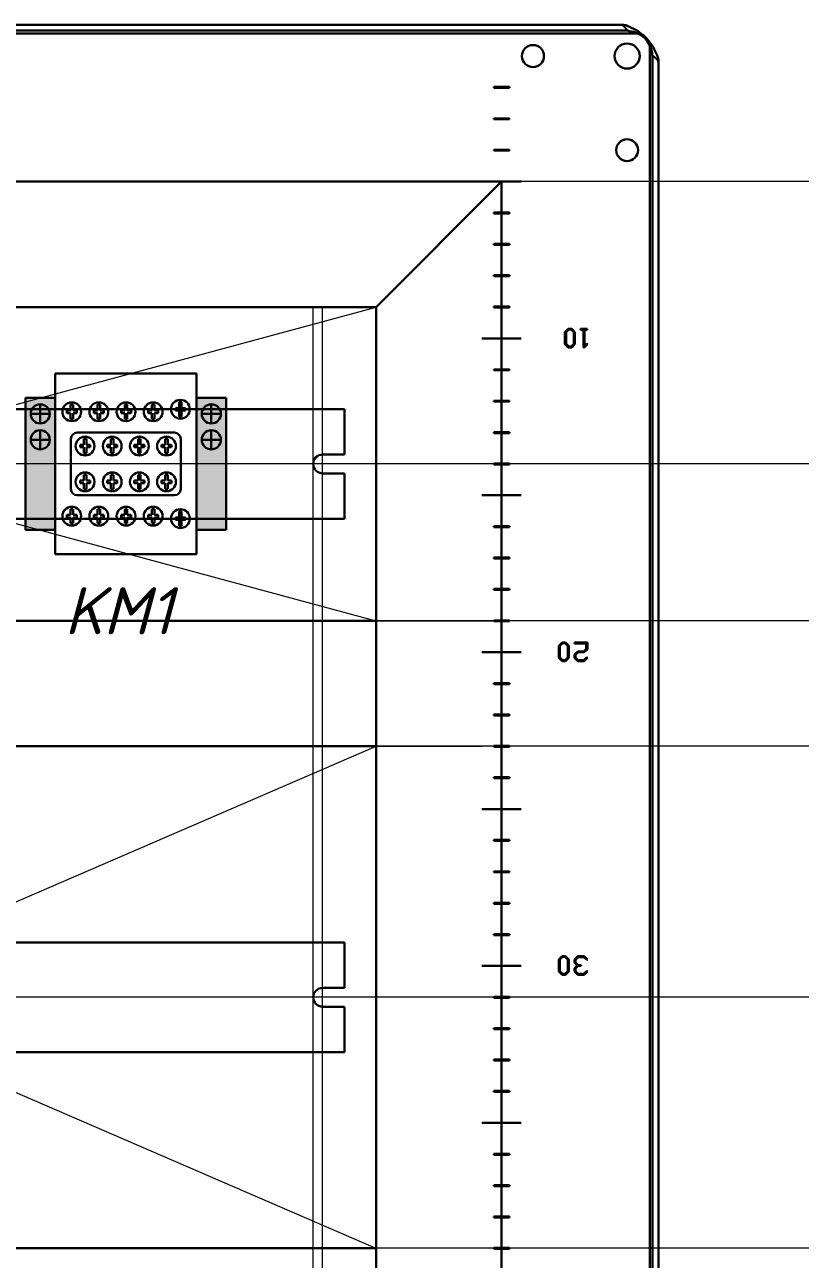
# Model space of a CAD drawing. Header units: millimetres. Extents: x 0 to 53000, y -591 to 24400.
# Drawn here: x 7139.1 to 7386.2, y 2831.5 to 3225 of the extents above; entities that cross this region are included whole.
import ezdxf
from ezdxf.enums import TextEntityAlignment as Align

# ---------------------------------------------------------------- set-up
doc = ezdxf.new("R2010")
doc.units = ezdxf.units.MM
for name, color, linetype, lineweight in [('КК перф 40х60', 6, 'Continuous', 30), ('Основная', 7, 'Continuous', 30), ('Трубка ПВХ', 8, 'Continuous', 40)]:
    doc.layers.add(name, color=color, linetype=linetype, lineweight=lineweight)
doc.layers.add('Привязки', color=2, linetype='Continuous', lineweight=0, plot=False, transparency=0.8)
doc.styles.add('текст', font='isocpeui.ttf')

# ---------------------------------------------------------------- blocks, each defined once
blk = doc.blocks.new('Стопор на DIN')
at = {"layer": 'Основная', "true_color": 0x939598}
h = blk.add_hatch(color=252, dxfattribs=at)
h.dxf.hatch_style = 1
h.paths.add_polyline_path([(0, 21), (-9.5, 21), (-9.5, -21), (0, -21)])
at = {"layer": 'Основная'}
for p, q in [((-9.5, -21), (-9.5, 21)), ((-9.5, 21), (0, 21)), ((0, 21), (0, -21)), ((-4.75, 15.92), (-7.8, 15.92)), ((-7.8, 15.92), (-1.7, 15.92)), ((-4.75, 18.97), (-4.75, 12.87)), ((-4.75, 10.71), (-4.75, 4.6)), ((-7.8, 7.66), (-1.7, 7.66)), ((-9.5, -21), (0, -21))]:
    blk.add_line(p, q, dxfattribs=at)
for centre in [(-4.75, 15.92), (-4.75, 7.66)]:
    blk.add_circle(centre, 3.05, dxfattribs=at)
blk = doc.blocks.new('KM с допами')
at = {"layer": 'Основная'}
for p, q in [((0, 28.8), (0, 28.8)), ((0, 28.8), (0, 25.8)), ((0, 28.8), (1.4, 28.8)), ((0, 28.8), (0, -28.8)), ((1.4, 28.8), (1.4, 28.8)), ((43.6, 28.8), (1.4, 28.8)), ((43.6, 28.8), (43.6, 28.8)), ((45, 28.8), (43.6, 28.8)), ((45, 28.8), (45, 28.8)), ((45, 28.8), (45, 25.8)), ((0, 23.41), (0, 25.8)), ((0, 25.8), (0, 25.8)), ((45, 25.8), (45, 25.8)), ((45, 23.41), (45, 25.8)), ((0, -23.41), (0, 23.41)), ((0, 23.41), (0, 23.41)), ((0, 22.01), (0, 22.01)), ((39.5, 19.71), (40.3, 19.71)), ((39.5, 17.83), (39.5, 19.71)), ((39.5, 19.71), (39.5, 19.71)), ((40.3, 19.71), (40.3, 17.83)), ((40.3, 19.71), (40.3, 19.71)), ((45, 23.41), (45, 23.41)), ((45, -23.41), (45, 23.41)), ((45, 22.01), (45, 22.01)), ((0, 16.49), (0, 16.49)), ((3.68, 16.23), (3.68, 17.03)), ((3.68, 17.03), (4.89, 17.03)), ((3.68, 17.03), (3.68, 17.03)), ((4.89, 16.23), (3.68, 16.23)), ((3.68, 16.23), (3.68, 16.23)), ((4.89, 18.91), (5.69, 18.91)), ((4.89, 17.03), (4.89, 18.91)), ((4.89, 18.91), (4.89, 18.91)), ((4.89, 17.03), (4.89, 17.03)), ((4.89, 14.35), (4.89, 16.23)), ((4.89, 16.23), (4.89, 16.23)), ((5.69, 18.91), (5.69, 17.03)), ((5.69, 18.91), (5.69, 18.91)), ((5.69, 17.03), (6.89, 17.03)), ((5.69, 17.03), (5.69, 17.03)), ((6.89, 16.23), (5.69, 16.23)), ((5.69, 16.23), (5.69, 14.35)), ((5.69, 16.23), (5.69, 16.23)), ((6.89, 17.03), (6.89, 16.23)), ((6.89, 17.03), (6.89, 17.03)), ((6.89, 16.23), (6.89, 16.23)), ((12.33, 16.23), (12.33, 17.03)), ((12.33, 17.03), (13.53, 17.03)), ((12.33, 17.03), (12.33, 17.03)), ((13.53, 16.23), (12.33, 16.23)), ((12.33, 16.23), (12.33, 16.23)), ((13.53, 18.91), (14.33, 18.91)), ((13.53, 17.03), (13.53, 18.91)), ((13.53, 18.91), (13.53, 18.91)), ((13.53, 17.03), (13.53, 17.03)), ((13.53, 14.35), (13.53, 16.23)), ((13.53, 16.23), (13.53, 16.23)), ((14.33, 18.91), (14.33, 17.03)), ((14.33, 18.91), (14.33, 18.91)), ((14.33, 17.03), (15.54, 17.03)), ((14.33, 17.03), (14.33, 17.03)), ((15.54, 16.23), (14.33, 16.23)), ((14.33, 16.23), (14.33, 14.35)), ((14.33, 16.23), (14.33, 16.23)), ((15.54, 17.03), (15.54, 16.23)), ((15.54, 17.03), (15.54, 17.03)), ((15.54, 16.23), (15.54, 16.23)), ((20.98, 16.23), (20.98, 17.03)), ((20.98, 17.03), (22.18, 17.03)), ((20.98, 17.03), (20.98, 17.03)), ((22.18, 16.23), (20.98, 16.23)), ((20.98, 16.23), (20.98, 16.23)), ((22.18, 18.91), (22.98, 18.91)), ((22.18, 17.03), (22.18, 18.91)), ((22.18, 18.91), (22.18, 18.91)), ((22.18, 17.03), (22.18, 17.03)), ((22.18, 14.35), (22.18, 16.23)), ((22.18, 16.23), (22.18, 16.23)), ((22.98, 18.91), (22.98, 17.03)), ((22.98, 18.91), (22.98, 18.91)), ((22.98, 17.03), (24.18, 17.03)), ((22.98, 17.03), (22.98, 17.03)), ((24.18, 16.23), (22.98, 16.23)), ((22.98, 16.23), (22.98, 14.35)), ((22.98, 16.23), (22.98, 16.23)), ((24.18, 17.03), (24.18, 16.23)), ((24.18, 17.03), (24.18, 17.03)), ((24.18, 16.23), (24.18, 16.23)), ((29.62, 16.23), (29.62, 17.03)), ((29.62, 17.03), (30.82, 17.03)), ((29.62, 17.03), (29.62, 17.03)), ((30.82, 16.23), (29.62, 16.23)), ((29.62, 16.23), (29.62, 16.23)), ((30.82, 18.91), (31.62, 18.91)), ((30.82, 17.03), (30.82, 18.91)), ((30.82, 18.91), (30.82, 18.91)), ((30.82, 17.03), (30.82, 17.03)), ((30.82, 14.35), (30.82, 16.23)), ((30.82, 16.23), (30.82, 16.23)), ((31.62, 18.91), (31.62, 17.03)), ((31.62, 18.91), (31.62, 18.91)), ((31.62, 17.03), (32.83, 17.03)), ((31.62, 17.03), (31.62, 17.03)), ((32.83, 16.23), (31.62, 16.23)), ((31.62, 16.23), (31.62, 14.35)), ((31.62, 16.23), (31.62, 16.23)), ((32.83, 17.03), (32.83, 16.23)), ((32.83, 17.03), (32.83, 17.03)), ((32.83, 16.23), (32.83, 16.23)), ((38.29, 17.03), (38.29, 17.83)), ((38.29, 17.83), (39.5, 17.83)), ((38.29, 17.83), (38.29, 17.83)), ((39.5, 17.03), (38.29, 17.03)), ((38.29, 17.03), (38.29, 17.03)), ((39.5, 17.83), (39.5, 17.83)), ((39.5, 15.15), (39.5, 17.03)), ((39.5, 17.03), (39.5, 17.03)), ((40.3, 17.83), (41.5, 17.83)), ((40.3, 17.83), (40.3, 17.83)), ((41.5, 17.03), (40.3, 17.03)), ((40.3, 17.03), (40.3, 15.15)), ((40.3, 17.03), (40.3, 17.03)), ((41.5, 17.83), (41.5, 17.03)), ((41.5, 17.83), (41.5, 17.83)), ((41.5, 17.03), (41.5, 17.03)), ((45, 16.49), (45, 16.49)), ((5.69, 14.35), (4.89, 14.35)), ((4.89, 14.35), (4.89, 14.35)), ((5.69, 14.35), (5.69, 14.35)), ((14.33, 14.35), (13.53, 14.35)), ((13.53, 14.35), (13.53, 14.35)), ((14.33, 14.35), (14.33, 14.35)), ((22.98, 14.35), (22.18, 14.35)), ((22.18, 14.35), (22.18, 14.35)), ((22.98, 14.35), (22.98, 14.35)), ((31.62, 14.35), (30.82, 14.35)), ((30.82, 14.35), (30.82, 14.35)), ((31.62, 14.35), (31.62, 14.35)), ((40.3, 15.15), (39.5, 15.15)), ((39.5, 15.15), (39.5, 15.15)), ((40.3, 15.15), (40.3, 15.15)), ((5, 10), (5, 10)), ((5, 8), (5, -8)), ((7, 10), (38, 10)), ((9.14, 7.99), (9.94, 7.99)), ((9.14, 6.11), (9.14, 7.99)), ((9.14, 7.99), (9.14, 7.99)), ((9.94, 7.99), (9.94, 6.11)), ((9.94, 7.99), (9.94, 7.99)), ((17.77, 7.99), (18.58, 7.99)), ((17.77, 6.11), (17.77, 7.99)), ((17.77, 7.99), (17.77, 7.99)), ((18.58, 7.99), (18.58, 6.11)), ((18.58, 7.99), (18.58, 7.99)), ((26.43, 7.99), (27.23, 7.99)), ((26.43, 6.11), (26.43, 7.99)), ((26.43, 7.99), (26.43, 7.99)), ((27.23, 7.99), (27.23, 6.11)), ((27.23, 7.99), (27.23, 7.99)), ((35.07, 7.99), (35.87, 7.99)), ((35.07, 6.11), (35.07, 7.99)), ((35.07, 7.99), (35.07, 7.99)), ((35.87, 7.99), (35.87, 6.11)), ((35.87, 7.99), (35.87, 7.99)), ((40, 8), (40, -8)), ((7.93, 5.31), (7.93, 6.11)), ((7.93, 6.11), (9.14, 6.11)), ((7.93, 6.11), (7.93, 6.11)), ((9.14, 5.31), (7.93, 5.31)), ((7.93, 5.31), (7.93, 5.31)), ((9.14, 6.11), (9.14, 6.11)), ((9.14, 3.44), (9.14, 5.31)), ((9.14, 5.31), (9.14, 5.31)), ((9.94, 6.11), (11.14, 6.11)), ((9.94, 6.11), (9.94, 6.11)), ((11.14, 5.31), (9.94, 5.31)), ((9.94, 5.31), (9.94, 3.44)), ((9.94, 5.31), (9.94, 5.31)), ((11.14, 6.11), (11.14, 5.31)), ((11.14, 6.11), (11.14, 6.11)), ((11.14, 5.31), (11.14, 5.31)), ((16.57, 5.31), (16.57, 6.11)), ((16.57, 6.11), (17.77, 6.11)), ((16.57, 6.11), (16.57, 6.11)), ((17.77, 5.31), (16.57, 5.31)), ((16.57, 5.31), (16.57, 5.31)), ((17.77, 6.11), (17.77, 6.11)), ((17.77, 3.44), (17.77, 5.31)), ((17.77, 5.31), (17.77, 5.31)), ((18.58, 6.11), (19.78, 6.11)), ((18.58, 6.11), (18.58, 6.11)), ((19.78, 5.31), (18.58, 5.31)), ((18.58, 5.31), (18.58, 3.44)), ((18.58, 5.31), (18.58, 5.31)), ((19.78, 6.11), (19.78, 5.31)), ((19.78, 6.11), (19.78, 6.11)), ((19.78, 5.31), (19.78, 5.31)), ((25.22, 5.31), (25.22, 6.11)), ((25.22, 6.11), (26.43, 6.11)), ((25.22, 6.11), (25.22, 6.11)), ((26.43, 5.31), (25.22, 5.31)), ((25.22, 5.31), (25.22, 5.31)), ((26.43, 6.11), (26.43, 6.11)), ((26.43, 3.44), (26.43, 5.31)), ((26.43, 5.31), (26.43, 5.31)), ((27.23, 6.11), (28.43, 6.11)), ((27.23, 6.11), (27.23, 6.11)), ((28.43, 5.31), (27.23, 5.31)), ((27.23, 5.31), (27.23, 3.44)), ((27.23, 5.31), (27.23, 5.31)), ((28.43, 6.11), (28.43, 5.31)), ((28.43, 6.11), (28.43, 6.11)), ((28.43, 5.31), (28.43, 5.31)), ((33.86, 5.31), (33.86, 6.11)), ((33.86, 6.11), (35.07, 6.11)), ((33.86, 6.11), (33.86, 6.11)), ((35.07, 5.31), (33.86, 5.31)), ((33.86, 5.31), (33.86, 5.31)), ((35.07, 6.11), (35.07, 6.11)), ((35.07, 3.44), (35.07, 5.31)), ((35.07, 5.31), (35.07, 5.31)), ((35.87, 6.11), (37.07, 6.11)), ((35.87, 6.11), (35.87, 6.11)), ((37.07, 5.31), (35.87, 5.31)), ((35.87, 5.31), (35.87, 3.44)), ((35.87, 5.31), (35.87, 5.31)), ((37.07, 6.11), (37.07, 5.31)), ((37.07, 6.11), (37.07, 6.11)), ((37.07, 5.31), (37.07, 5.31)), ((9.94, 3.44), (9.14, 3.44)), ((9.14, 3.44), (9.14, 3.44)), ((9.94, 3.44), (9.94, 3.44)), ((18.58, 3.44), (17.77, 3.44)), ((17.77, 3.44), (17.77, 3.44)), ((18.58, 3.44), (18.58, 3.44)), ((27.23, 3.44), (26.43, 3.44)), ((26.43, 3.44), (26.43, 3.44)), ((27.23, 3.44), (27.23, 3.44)), ((35.87, 3.44), (35.07, 3.44)), ((35.07, 3.44), (35.07, 3.44)), ((35.87, 3.44), (35.87, 3.44)), ((9.94, -3.44), (9.14, -3.44)), ((9.14, -3.44), (9.14, -5.31)), ((9.14, -3.44), (9.14, -3.44)), ((9.94, -5.31), (9.94, -3.44)), ((9.94, -3.44), (9.94, -3.44)), ((18.58, -3.44), (17.77, -3.44)), ((17.77, -3.44), (17.77, -5.31)), ((17.77, -3.44), (17.77, -3.44)), ((18.58, -5.31), (18.58, -3.44)), ((18.58, -3.44), (18.58, -3.44)), ((27.23, -3.44), (26.43, -3.44)), ((26.43, -3.44), (26.43, -5.31)), ((26.43, -3.44), (26.43, -3.44)), ((27.23, -5.31), (27.23, -3.44)), ((27.23, -3.44), (27.23, -3.44)), ((35.87, -3.44), (35.07, -3.44)), ((35.07, -3.44), (35.07, -5.31)), ((35.07, -3.44), (35.07, -3.44)), ((35.87, -5.31), (35.87, -3.44)), ((35.87, -3.44), (35.87, -3.44)), ((9.14, -5.31), (7.93, -5.31)), ((7.93, -5.31), (7.93, -6.11)), ((7.93, -5.31), (7.93, -5.31)), ((7.93, -6.11), (9.14, -6.11)), ((7.93, -6.11), (7.93, -6.11)), ((9.14, -5.31), (9.14, -5.31)), ((9.14, -6.11), (9.14, -7.99)), ((9.14, -6.11), (9.14, -6.11)), ((11.14, -5.31), (9.94, -5.31)), ((9.94, -5.31), (9.94, -5.31)), ((9.94, -7.99), (9.94, -6.11)), ((9.94, -6.11), (11.14, -6.11)), ((9.94, -6.11), (9.94, -6.11)), ((11.14, -6.11), (11.14, -5.31)), ((11.14, -5.31), (11.14, -5.31)), ((11.14, -6.11), (11.14, -6.11)), ((17.77, -5.31), (16.57, -5.31)), ((16.57, -5.31), (16.57, -6.11)), ((16.57, -5.31), (16.57, -5.31)), ((16.57, -6.11), (17.77, -6.11)), ((16.57, -6.11), (16.57, -6.11)), ((17.77, -5.31), (17.77, -5.31)), ((17.77, -6.11), (17.77, -7.99)), ((17.77, -6.11), (17.77, -6.11)), ((19.78, -5.31), (18.58, -5.31)), ((18.58, -5.31), (18.58, -5.31)), ((18.58, -7.99), (18.58, -6.11)), ((18.58, -6.11), (19.78, -6.11)), ((18.58, -6.11), (18.58, -6.11)), ((19.78, -6.11), (19.78, -5.31)), ((19.78, -5.31), (19.78, -5.31)), ((19.78, -6.11), (19.78, -6.11)), ((26.43, -5.31), (25.22, -5.31)), ((25.22, -5.31), (25.22, -6.11)), ((25.22, -5.31), (25.22, -5.31)), ((25.22, -6.11), (26.43, -6.11)), ((25.22, -6.11), (25.22, -6.11)), ((26.43, -5.31), (26.43, -5.31)), ((26.43, -6.11), (26.43, -7.99)), ((26.43, -6.11), (26.43, -6.11)), ((28.43, -5.31), (27.23, -5.31)), ((27.23, -5.31), (27.23, -5.31)), ((27.23, -7.99), (27.23, -6.11)), ((27.23, -6.11), (28.43, -6.11)), ((27.23, -6.11), (27.23, -6.11)), ((28.43, -6.11), (28.43, -5.31)), ((28.43, -5.31), (28.43, -5.31)), ((28.43, -6.11), (28.43, -6.11)), ((35.07, -5.31), (33.86, -5.31)), ((33.86, -5.31), (33.86, -6.11)), ((33.86, -5.31), (33.86, -5.31)), ((33.86, -6.11), (35.07, -6.11)), ((33.86, -6.11), (33.86, -6.11)), ((35.07, -5.31), (35.07, -5.31)), ((35.07, -6.11), (35.07, -7.99)), ((35.07, -6.11), (35.07, -6.11)), ((37.07, -5.31), (35.87, -5.31)), ((35.87, -5.31), (35.87, -5.31)), ((35.87, -7.99), (35.87, -6.11)), ((35.87, -6.11), (37.07, -6.11)), ((35.87, -6.11), (35.87, -6.11)), ((37.07, -6.11), (37.07, -5.31)), ((37.07, -5.31), (37.07, -5.31)), ((37.07, -6.11), (37.07, -6.11)), ((7, -10), (38, -10)), ((9.14, -7.99), (9.94, -7.99)), ((9.14, -7.99), (9.14, -7.99)), ((9.94, -7.99), (9.94, -7.99)), ((17.77, -7.99), (18.58, -7.99)), ((17.77, -7.99), (17.77, -7.99)), ((18.58, -7.99), (18.58, -7.99)), ((26.43, -7.99), (27.23, -7.99)), ((26.43, -7.99), (26.43, -7.99)), ((27.23, -7.99), (27.23, -7.99)), ((35.07, -7.99), (35.87, -7.99)), ((35.07, -7.99), (35.07, -7.99)), ((35.87, -7.99), (35.87, -7.99)), ((4.89, -14.36), (5.69, -14.36)), ((4.89, -16.24), (4.89, -14.36)), ((4.89, -14.36), (4.89, -14.36)), ((5.69, -14.36), (5.69, -16.24)), ((5.69, -14.36), (5.69, -14.36)), ((13.53, -14.36), (14.33, -14.36)), ((13.53, -16.24), (13.53, -14.36)), ((13.53, -14.36), (13.53, -14.36)), ((14.33, -14.36), (14.33, -16.24)), ((14.33, -14.36), (14.33, -14.36)), ((22.18, -14.36), (22.98, -14.36)), ((22.18, -16.24), (22.18, -14.36)), ((22.18, -14.36), (22.18, -14.36)), ((22.98, -14.36), (22.98, -16.24)), ((22.98, -14.36), (22.98, -14.36)), ((30.82, -14.36), (31.62, -14.36)), ((30.82, -16.24), (30.82, -14.36)), ((30.82, -14.36), (30.82, -14.36)), ((31.62, -14.36), (31.62, -16.24)), ((31.62, -14.36), (31.62, -14.36)), ((39.5, -15.15), (40.3, -15.15)), ((39.5, -17.03), (39.5, -15.15)), ((39.5, -15.15), (39.5, -15.15)), ((39.5, -15.15), (40.3, -15.15)), ((39.5, -17.03), (39.5, -15.15)), ((39.5, -15.15), (39.5, -15.15)), ((40.3, -15.15), (40.3, -17.03)), ((40.3, -15.15), (40.3, -15.15)), ((40.3, -15.15), (40.3, -17.03)), ((40.3, -15.15), (40.3, -15.15)), ((0, -16.49), (0, -16.49)), ((0, -17.5), (0, -17.5)), ((3.68, -17.04), (3.68, -16.24)), ((3.68, -16.24), (4.89, -16.24)), ((3.68, -16.24), (3.68, -16.24)), ((4.89, -17.04), (3.68, -17.04)), ((3.68, -17.04), (3.68, -17.04)), ((4.89, -16.24), (4.89, -16.24)), ((4.89, -18.92), (4.89, -17.04)), ((4.89, -17.04), (4.89, -17.04)), ((5.69, -18.92), (4.89, -18.92)), ((4.89, -18.92), (4.89, -18.92)), ((5.69, -16.24), (6.89, -16.24)), ((5.69, -16.24), (5.69, -16.24)), ((6.89, -17.04), (5.69, -17.04)), ((5.69, -17.04), (5.69, -18.92)), ((5.69, -17.04), (5.69, -17.04)), ((5.69, -18.92), (5.69, -18.92)), ((6.89, -16.24), (6.89, -17.04)), ((6.89, -16.24), (6.89, -16.24)), ((6.89, -17.04), (6.89, -17.04)), ((12.33, -17.04), (12.33, -16.24)), ((12.33, -16.24), (13.53, -16.24)), ((12.33, -16.24), (12.33, -16.24)), ((13.53, -17.04), (12.33, -17.04)), ((12.33, -17.04), (12.33, -17.04)), ((13.53, -16.24), (13.53, -16.24)), ((13.53, -18.92), (13.53, -17.04)), ((13.53, -17.04), (13.53, -17.04)), ((14.33, -18.92), (13.53, -18.92)), ((13.53, -18.92), (13.53, -18.92)), ((14.33, -16.24), (15.54, -16.24)), ((14.33, -16.24), (14.33, -16.24)), ((15.54, -17.04), (14.33, -17.04)), ((14.33, -17.04), (14.33, -18.92)), ((14.33, -17.04), (14.33, -17.04)), ((14.33, -18.92), (14.33, -18.92)), ((15.54, -16.24), (15.54, -17.04)), ((15.54, -16.24), (15.54, -16.24)), ((15.54, -17.04), (15.54, -17.04)), ((20.98, -17.04), (20.98, -16.24)), ((20.98, -16.24), (22.18, -16.24)), ((20.98, -16.24), (20.98, -16.24)), ((22.18, -17.04), (20.98, -17.04)), ((20.98, -17.04), (20.98, -17.04)), ((22.18, -16.24), (22.18, -16.24)), ((22.18, -18.92), (22.18, -17.04)), ((22.18, -17.04), (22.18, -17.04)), ((22.98, -18.92), (22.18, -18.92)), ((22.18, -18.92), (22.18, -18.92)), ((22.98, -16.24), (24.18, -16.24)), ((22.98, -16.24), (22.98, -16.24)), ((24.18, -17.04), (22.98, -17.04)), ((22.98, -17.04), (22.98, -18.92)), ((22.98, -17.04), (22.98, -17.04)), ((22.98, -18.92), (22.98, -18.92)), ((24.18, -16.24), (24.18, -17.04)), ((24.18, -16.24), (24.18, -16.24)), ((24.18, -17.04), (24.18, -17.04)), ((29.62, -17.04), (29.62, -16.24)), ((29.62, -16.24), (30.82, -16.24)), ((29.62, -16.24), (29.62, -16.24)), ((30.82, -17.04), (29.62, -17.04)), ((29.62, -17.04), (29.62, -17.04)), ((30.82, -16.24), (30.82, -16.24)), ((30.82, -18.92), (30.82, -17.04)), ((30.82, -17.04), (30.82, -17.04)), ((31.62, -18.92), (30.82, -18.92)), ((30.82, -18.92), (30.82, -18.92)), ((31.62, -16.24), (32.83, -16.24)), ((31.62, -16.24), (31.62, -16.24)), ((32.83, -17.04), (31.62, -17.04)), ((31.62, -17.04), (31.62, -18.92)), ((31.62, -17.04), (31.62, -17.04)), ((31.62, -18.92), (31.62, -18.92)), ((32.83, -16.24), (32.83, -17.04)), ((32.83, -16.24), (32.83, -16.24)), ((32.83, -17.04), (32.83, -17.04)), ((38.29, -17.83), (38.29, -17.03)), ((38.29, -17.03), (39.5, -17.03)), ((38.29, -17.03), (38.29, -17.03)), ((38.29, -17.83), (38.29, -17.03)), ((38.29, -17.03), (39.5, -17.03)), ((38.29, -17.03), (38.29, -17.03)), ((39.5, -17.83), (38.29, -17.83)), ((38.29, -17.83), (38.29, -17.83)), ((39.5, -17.83), (38.29, -17.83)), ((38.29, -17.83), (38.29, -17.83)), ((39.5, -17.03), (39.5, -17.03)), ((39.5, -17.03), (39.5, -17.03)), ((39.5, -19.71), (39.5, -17.83)), ((39.5, -17.83), (39.5, -17.83)), ((39.5, -19.71), (39.5, -17.83)), ((39.5, -17.83), (39.5, -17.83)), ((40.3, -17.03), (41.5, -17.03)), ((40.3, -17.03), (40.3, -17.03)), ((40.3, -17.03), (41.5, -17.03)), ((40.3, -17.03), (40.3, -17.03)), ((41.5, -17.83), (40.3, -17.83)), ((40.3, -17.83), (40.3, -19.71)), ((40.3, -17.83), (40.3, -17.83)), ((41.5, -17.83), (40.3, -17.83)), ((40.3, -17.83), (40.3, -19.71)), ((40.3, -17.83), (40.3, -17.83)), ((41.5, -17.03), (41.5, -17.83)), ((41.5, -17.03), (41.5, -17.03)), ((41.5, -17.03), (41.5, -17.83)), ((41.5, -17.03), (41.5, -17.03)), ((41.5, -17.83), (41.5, -17.83)), ((41.5, -17.83), (41.5, -17.83)), ((45, -16.49), (45, -16.49)), ((45, -17.5), (45, -17.5)), ((0, -22.01), (0, -22.01)), ((0, -25.8), (0, -23.41)), ((0, -23.41), (0, -23.41)), ((40.3, -19.71), (39.5, -19.71)), ((39.5, -19.71), (39.5, -19.71)), ((40.3, -19.71), (39.5, -19.71)), ((39.5, -19.71), (39.5, -19.71)), ((40.3, -19.71), (40.3, -19.71)), ((40.3, -19.71), (40.3, -19.71)), ((45, -22.01), (45, -22.01)), ((45, -23.41), (45, -23.41)), ((45, -25.8), (45, -23.41)), ((0, -25.8), (0, -28.8)), ((0, -25.8), (0, -25.8)), ((45, -25.8), (45, -25.8)), ((45, -25.8), (45, -28.8)), ((0, -28.8), (0, -28.8)), ((0, -28.8), (1.4, -28.8)), ((43.6, -28.8), (1.4, -28.8)), ((1.4, -28.8), (1.4, -28.8)), ((43.6, -28.8), (43.6, -28.8)), ((45, -28.8), (43.6, -28.8)), ((45, -28.8), (45, -28.8))]:
    blk.add_line(p, q, dxfattribs=at)
for centre, radius, start, end in [((39.9, 17.43), 3, 90, 180), ((39.9, 17.43), 3, 0, 90), ((5.29, 16.63), 3, 0, 180), ((5.29, 16.63), 3, 180, 270), ((5.29, 16.63), 3, 270, 0), ((13.93, 16.63), 3, 0, 180), ((13.93, 16.63), 3, 180, 270), ((13.93, 16.63), 3, 270, 0), ((22.58, 16.63), 3, 0, 180), ((22.58, 16.63), 3, 180, 270), ((22.58, 16.63), 3, 270, 0), ((31.22, 16.63), 3, 0, 180), ((31.22, 16.63), 3, 180, 270), ((31.22, 16.63), 3, 270, 0), ((39.9, 17.43), 3, 180, 0), ((7, 8), 2, 90, 180), ((9.53, 5.71), 3, 0, 180), ((18.18, 5.71), 3, 0, 180), ((26.83, 5.71), 3, 0, 180), ((35.47, 5.71), 3, 0, 180), ((38, 8), 2, 0, 90), ((9.53, 5.71), 3, 180, 270), ((9.53, 5.71), 3, 270, 0), ((18.18, 5.71), 3, 180, 270), ((18.18, 5.71), 3, 270, 0), ((26.83, 5.71), 3, 180, 270), ((26.83, 5.71), 3, 270, 0), ((35.47, 5.71), 3, 180, 270), ((35.47, 5.71), 3, 270, 0), ((9.53, -5.71), 3, 90, 180), ((9.53, -5.71), 3, 0, 90), ((18.18, -5.71), 3, 90, 180), ((18.18, -5.71), 3, 0, 90), ((26.83, -5.71), 3, 90, 180), ((26.83, -5.71), 3, 0, 90), ((35.47, -5.71), 3, 90, 180), ((35.47, -5.71), 3, 0, 90), ((9.53, -5.71), 3, 180, 0), ((18.18, -5.71), 3, 180, 0), ((26.83, -5.71), 3, 180, 0), ((35.47, -5.71), 3, 180, 0), ((7, -8), 2, 180, 270), ((38, -8), 2, 270, 0), ((5.29, -16.64), 3, 0, 180), ((13.93, -16.64), 3, 90, 180), ((13.93, -16.64), 3, 0, 90), ((22.58, -16.64), 3, 90, 180), ((22.58, -16.64), 3, 0, 90), ((31.22, -16.64), 3, 0, 180), ((39.9, -17.43), 3, 90, 180), ((39.9, -17.43), 3, 0, 180), ((39.9, -17.43), 3, 0, 90), ((5.29, -16.64), 3, 180, 270), ((5.29, -16.64), 3, 270, 0), ((13.93, -16.64), 3, 180, 0), ((22.58, -16.64), 3, 180, 0), ((31.22, -16.64), 3, 180, 270), ((31.22, -16.64), 3, 270, 0), ((39.9, -17.43), 3, 180, 270), ((39.9, -17.43), 3, 270, 0)]:
    blk.add_arc(centre, radius, start, end, dxfattribs=at)
at = {"layer": 'Основная', "style": 'текст'}
blk.add_attdef('№', text='', height=20, dxfattribs=at).set_placement((20.14, -46.8), align=Align.MIDDLE_CENTER)

msp = doc.modelspace()

# ---------------------------------------------------------------- linework, layer by layer
at = {"layer": 'КК перф 40х60'}
for p, q in [((6840.99248, 3175), (7290.99249, 3175)), ((7250.99249, 3135), (7290.99249, 3175)), ((7290.99249, 3175), (7290.99249, 2524.99999)), ((7250.99249, 3135), (6880.99248, 3135)), ((7250.99249, 2565), (7250.99249, 3135)), ((6880.98149, 3034.99997), (7250.98149, 3034.99997)), ((6880.98149, 2994.99997), (7250.98149, 2994.99997)), ((6880.98149, 2834.99999), (7250.98149, 2834.99999))]:
    msp.add_line(p, q, dxfattribs=at)
at = {"layer": 'Основная', "linetype": 'Continuous'}
for p, q in [((7331.12953, 3223.10001), (6800.85544, 3223.10001)), ((7331.12953, 3223.10001), (6800.85544, 3223.10001)), ((7329.20615, 3224.99999), (6802.77882, 3224.99999)), ((7329.20615, 3224.99999), (6802.77882, 3224.99999)), ((7328.89248, 3224.99999), (6803.09249, 3224.99999)), ((7328.89248, 3224.99999), (6803.09249, 3224.99999)), ((6796.67113, 3222.20001), (7335.31384, 3222.20001)), ((6796.67113, 3222.20001), (7335.31384, 3222.20001)), ((7338.19247, 3219.32137), (7338.19247, 2480.67862)), ((7338.19247, 3219.32137), (7338.19247, 2480.67862)), ((7339.09247, 2484.86292), (7339.09247, 3215.13706)), ((7339.09247, 2484.86292), (7339.09247, 3215.13706)), ((7340.99249, 2486.78634), (7340.99249, 3213.21365)), ((7340.99249, 2486.78634), (7340.99249, 3213.21365)), ((7340.99249, 2487.10001), (7340.99249, 3212.89998)), ((7340.99249, 2487.10001), (7340.99249, 3212.89998)), ((7288.49248, 3205.15001), (7288.49248, 3204.84999)), ((7293.49249, 3205.15001), (7288.49248, 3205.15001)), ((7288.49248, 3204.84999), (7293.49249, 3204.84999)), ((7293.49249, 3204.84999), (7293.49249, 3205.15001)), ((7288.49248, 3195.14999), (7288.49248, 3194.85)), ((7293.49249, 3195.14999), (7288.49248, 3195.14999)), ((7288.49248, 3194.85), (7293.49249, 3194.85)), ((7293.49249, 3194.85), (7293.49249, 3195.14999)), ((7293.49249, 3185.15), (7288.49248, 3185.15)), ((7288.49248, 3185.15), (7288.49248, 3184.85001)), ((7288.49248, 3184.85001), (7293.49249, 3184.85001)), ((7293.49249, 3184.85001), (7293.49249, 3185.15)), ((7288.49248, 3165.14999), (7288.49248, 3164.85)), ((7293.49249, 3165.14999), (7288.49248, 3165.14999)), ((7288.49248, 3164.85), (7293.49249, 3164.85)), ((7293.49249, 3164.85), (7293.49249, 3165.14999)), ((7293.49249, 3155.15), (7288.49248, 3155.15)), ((7288.49248, 3155.15), (7288.49248, 3154.85001)), ((7288.49248, 3154.85001), (7293.49249, 3154.85001)), ((7293.49249, 3154.85001), (7293.49249, 3155.15)), ((7293.49249, 3145.15001), (7288.49248, 3145.15001)), ((7288.49248, 3145.15001), (7288.49248, 3144.84999)), ((7288.49248, 3144.84999), (7293.49249, 3144.84999)), ((7293.49249, 3144.84999), (7293.49249, 3145.15001)), ((7288.49248, 3135.14999), (7288.49248, 3134.85)), ((7293.49249, 3135.14999), (7288.49248, 3135.14999)), ((7288.49248, 3134.85), (7293.49249, 3134.85)), ((7293.49249, 3134.85), (7293.49249, 3135.14999)), ((7312.23364, 3128.05283), (7311.1737, 3127.01046)), ((7311.1737, 3127.01046), (7311.1737, 3123.18724)), ((7311.52701, 3126.96952), (7312.39392, 3127.83757)), ((7311.52701, 3123.27147), (7311.52701, 3126.96952)), ((7313.34738, 3128.05283), (7312.23364, 3128.05283)), ((7312.39392, 3127.83757), (7313.18593, 3127.83757)), ((7313.18593, 3127.83757), (7314.0306, 3126.99291)), ((7314.38273, 3127.03386), (7313.34738, 3128.05283)), ((7314.0306, 3126.99291), (7314.0306, 3123.24807)), ((7314.38273, 3123.16269), (7314.38273, 3127.03386)), ((7316.15747, 3128.05283), (7316.15747, 3127.78026)), ((7318.28902, 3128.05283), (7316.15747, 3128.05283)), ((7316.15747, 3127.78026), (7317.04892, 3127.78026)), ((7317.04892, 3127.78026), (7317.04892, 3122.13784)), ((7317.39755, 3127.78026), (7318.28902, 3127.78026)), ((7317.39755, 3122.49818), (7317.39755, 3127.78026)), ((7318.28902, 3127.78026), (7318.28902, 3128.05283)), ((7311.1737, 3123.18724), (7312.2348, 3122.13784)), ((7312.39508, 3122.39873), (7311.52701, 3123.27147)), ((7312.2348, 3122.13784), (7313.34504, 3122.13784)), ((7313.18476, 3122.39873), (7312.39508, 3122.39873)), ((7314.0306, 3123.24807), (7313.18476, 3122.39873)), ((7313.34504, 3122.13784), (7314.38273, 3123.16269)), ((7317.04892, 3122.13784), (7317.31684, 3122.13784)), ((7317.31684, 3122.13784), (7318.33581, 3123.16969)), ((7318.14043, 3123.337), (7317.39755, 3122.49818)), ((7318.33581, 3123.16969), (7318.14043, 3123.337)), ((7288.49248, 3115.15), (7288.49248, 3114.84998)), ((7293.49249, 3115.15), (7288.49248, 3115.15)), ((7288.49248, 3114.84998), (7293.49249, 3114.84998)), ((7293.49249, 3114.84998), (7293.49249, 3115.15)), ((7293.49249, 3105.14998), (7288.49248, 3105.14998)), ((7288.49248, 3105.14998), (7288.49248, 3104.84999)), ((7288.49248, 3104.84999), (7293.49249, 3104.84999)), ((7293.49249, 3104.84999), (7293.49249, 3105.14998)), ((7293.49249, 3095.14999), (7288.49248, 3095.14999)), ((7288.49248, 3095.14999), (7288.49248, 3094.84999)), ((7288.49248, 3094.84999), (7293.49249, 3094.84999)), ((7293.49249, 3094.84999), (7293.49249, 3095.14999)), ((7288.49248, 3085.14999), (7288.49248, 3084.85)), ((7293.49249, 3085.14999), (7288.49248, 3085.14999)), ((7293.49249, 3084.85), (7293.49249, 3085.14999)), ((7288.49248, 3084.85), (7293.49249, 3084.85)), ((7293.49249, 3065.14999), (7288.49248, 3065.14999)), ((7288.49248, 3065.14999), (7288.49248, 3064.84999)), ((7288.49248, 3064.84999), (7293.49249, 3064.84999)), ((7293.49249, 3064.84999), (7293.49249, 3065.14999)), ((7288.49248, 3055.14999), (7288.49248, 3054.85)), ((7293.49249, 3055.14999), (7288.49248, 3055.14999)), ((7288.49248, 3054.85), (7293.49249, 3054.85)), ((7293.49249, 3054.85), (7293.49249, 3055.14999)), ((7288.49248, 3045.15), (7288.49248, 3044.84999)), ((7293.49249, 3045.15), (7288.49248, 3045.15)), ((7288.49248, 3044.84999), (7293.49249, 3044.84999)), ((7293.49249, 3044.84999), (7293.49249, 3045.15)), ((7288.49248, 3035.14999), (7288.49248, 3034.85)), ((7293.49249, 3035.14999), (7288.49248, 3035.14999)), ((7288.49248, 3034.85), (7293.49249, 3034.85)), ((7293.49249, 3034.85), (7293.49249, 3035.14999)), ((7310.28692, 3028.08164), (7309.227, 3027.03926)), ((7309.227, 3027.03926), (7309.227, 3023.21604)), ((7309.58031, 3026.99831), (7310.4472, 3027.86638)), ((7309.58031, 3023.30028), (7309.58031, 3026.99831)), ((7311.40066, 3028.08164), (7310.28692, 3028.08164)), ((7310.4472, 3027.86638), (7311.23922, 3027.86638)), ((7311.23922, 3027.86638), (7312.08388, 3027.02171)), ((7312.43603, 3027.06265), (7311.40066, 3028.08164)), ((7312.08388, 3027.02171), (7312.08388, 3023.27687)), ((7312.43603, 3023.19147), (7312.43603, 3027.06265)), ((7314.25522, 3028.08164), (7314.25522, 3027.80905)), ((7318.35101, 3028.08164), (7314.25522, 3028.08164)), ((7314.25522, 3027.80905), (7317.9989, 3027.80905)), ((7317.9989, 3026.09749), (7317.1554, 3025.26453)), ((7317.31332, 3024.98843), (7318.35101, 3026.01209)), ((7317.9989, 3027.80905), (7317.9989, 3026.09749)), ((7318.35101, 3026.01209), (7318.35101, 3028.08164)), ((7309.227, 3023.21604), (7310.2881, 3022.16664)), ((7310.44837, 3022.42753), (7309.58031, 3023.30028)), ((7310.2881, 3022.16664), (7311.39832, 3022.16664)), ((7311.23805, 3022.42753), (7310.44837, 3022.42753)), ((7312.08388, 3023.27687), (7311.23805, 3022.42753)), ((7311.39832, 3022.16664), (7312.43603, 3023.19147)), ((7315.24963, 3025.26453), (7314.1897, 3024.21629)), ((7314.1897, 3024.21629), (7314.1897, 3023.21604)), ((7314.1897, 3023.21604), (7315.2508, 3022.16664)), ((7314.54184, 3024.12856), (7315.41225, 3024.98843)), ((7314.54184, 3023.2991), (7314.54184, 3024.12856)), ((7315.41225, 3022.43923), (7314.54184, 3023.2991)), ((7317.1554, 3025.26453), (7315.24963, 3025.26453)), ((7315.2508, 3022.16664), (7317.31449, 3022.16664)), ((7315.41225, 3024.98843), (7317.31332, 3024.98843)), ((7317.15305, 3022.43923), (7315.41225, 3022.43923)), ((7318.14162, 3023.36578), (7317.15305, 3022.43923)), ((7317.31449, 3022.16664), (7318.33581, 3023.19849)), ((7318.33581, 3023.19849), (7318.14162, 3023.36578)), ((7288.49248, 3015.15), (7288.49248, 3014.84999)), ((7293.49249, 3015.15), (7288.49248, 3015.15)), ((7288.49248, 3014.84999), (7293.49249, 3014.84999)), ((7293.49249, 3014.84999), (7293.49249, 3015.15)), ((7293.49249, 3005.14999), (7288.49248, 3005.14999)), ((7288.49248, 3005.14999), (7288.49248, 3004.85)), ((7288.49248, 3004.85), (7293.49249, 3004.85)), ((7293.49249, 3004.85), (7293.49249, 3005.14999)), ((7288.49248, 2995.15), (7288.49248, 2994.84999)), ((7293.49249, 2995.15), (7288.49248, 2995.15)), ((7288.49248, 2994.84999), (7293.49249, 2994.84999)), ((7293.49249, 2994.84999), (7293.49249, 2995.15)), ((7288.49248, 2985.14999), (7288.49248, 2984.84999)), ((7293.49249, 2985.14999), (7288.49248, 2985.14999)), ((7288.49248, 2984.84999), (7293.49249, 2984.84999)), ((7293.49249, 2984.84999), (7293.49249, 2985.14999)), ((7293.49249, 2965.14999), (7288.49248, 2965.14999)), ((7288.49248, 2965.14999), (7288.49248, 2964.84999)), ((7288.49248, 2964.84999), (7293.49249, 2964.84999)), ((7293.49249, 2964.84999), (7293.49249, 2965.14999)), ((7288.49248, 2955.14999), (7288.49248, 2954.85)), ((7293.49249, 2955.14999), (7288.49248, 2955.14999)), ((7288.49248, 2954.85), (7293.49249, 2954.85)), ((7293.49249, 2954.85), (7293.49249, 2955.14999)), ((7288.49248, 2945.15), (7288.49248, 2944.85)), ((7293.49249, 2945.15), (7288.49248, 2945.15)), ((7288.49248, 2944.85), (7293.49249, 2944.85)), ((7293.49249, 2944.85), (7293.49249, 2945.15)), ((7288.49248, 2935.15), (7288.49248, 2934.84999)), ((7293.49249, 2935.15), (7288.49248, 2935.15)), ((7288.49248, 2934.84999), (7293.49249, 2934.84999)), ((7293.49249, 2934.84999), (7293.49249, 2935.15)), ((7310.28692, 2928.11044), (7309.227, 2927.06806)), ((7309.58031, 2927.02711), (7310.4472, 2927.89517)), ((7311.40066, 2928.11044), (7310.28692, 2928.11044)), ((7310.4472, 2927.89517), (7311.23922, 2927.89517)), ((7311.23922, 2927.89517), (7312.08388, 2927.05051)), ((7312.43603, 2927.09146), (7311.40066, 2928.11044)), ((7315.24963, 2928.11044), (7314.1897, 2927.06806)), ((7314.54184, 2926.98266), (7315.41225, 2927.83785)), ((7317.31568, 2928.11044), (7315.24963, 2928.11044)), ((7315.41225, 2927.83785), (7317.15421, 2927.83785)), ((7317.15421, 2927.83785), (7318.14043, 2926.91597)), ((7318.33581, 2927.08327), (7317.31568, 2928.11044)), ((7309.227, 2927.06806), (7309.227, 2923.24483)), ((7309.58031, 2923.32907), (7309.58031, 2927.02711)), ((7312.08388, 2927.05051), (7312.08388, 2923.30567)), ((7312.43603, 2923.22027), (7312.43603, 2927.09146)), ((7314.1897, 2927.06806), (7314.1897, 2926.06429)), ((7314.1897, 2926.06429), (7315.11977, 2925.1541)), ((7315.11977, 2925.1541), (7314.1897, 2924.24627)), ((7314.1897, 2924.24627), (7314.1897, 2923.24483)), ((7314.54184, 2926.14969), (7314.54184, 2926.98266)), ((7315.41225, 2925.29333), (7314.54184, 2926.14969)), ((7314.54184, 2924.15735), (7315.41225, 2925.01723)), ((7314.54184, 2923.3279), (7314.54184, 2924.15735)), ((7316.38209, 2925.29333), (7315.41225, 2925.29333)), ((7315.41225, 2925.01723), (7316.38209, 2925.01723)), ((7316.38209, 2925.01723), (7316.38209, 2925.29333)), ((7318.14043, 2926.91597), (7318.33581, 2927.08327)), ((7309.227, 2923.24483), (7310.2881, 2922.19543)), ((7310.44837, 2922.45632), (7309.58031, 2923.32907)), ((7310.2881, 2922.19543), (7311.39832, 2922.19543)), ((7311.23805, 2922.45632), (7310.44837, 2922.45632)), ((7312.08388, 2923.30567), (7311.23805, 2922.45632)), ((7311.39832, 2922.19543), (7312.43603, 2923.22027)), ((7314.1897, 2923.24483), (7315.2508, 2922.19543)), ((7315.41225, 2922.46802), (7314.54184, 2923.3279)), ((7315.2508, 2922.19543), (7317.31449, 2922.19543)), ((7317.15305, 2922.46802), (7315.41225, 2922.46802)), ((7318.14162, 2923.39458), (7317.15305, 2922.46802)), ((7317.31449, 2922.19543), (7318.33581, 2923.22729)), ((7318.33581, 2923.22729), (7318.14162, 2923.39458)), ((7288.49248, 2915.14999), (7288.49248, 2914.85)), ((7293.49249, 2915.14999), (7288.49248, 2915.14999)), ((7288.49248, 2914.85), (7293.49249, 2914.85)), ((7293.49249, 2914.85), (7293.49249, 2915.14999)), ((7288.49248, 2905.14999), (7288.49248, 2904.84999)), ((7293.49249, 2905.14999), (7288.49248, 2905.14999)), ((7288.49248, 2904.84999), (7293.49249, 2904.84999)), ((7293.49249, 2904.84999), (7293.49249, 2905.14999)), ((7288.49248, 2895.14999), (7288.49248, 2894.84999)), ((7293.49249, 2895.14999), (7288.49248, 2895.14999)), ((7288.49248, 2894.84999), (7293.49249, 2894.84999)), ((7293.49249, 2894.84999), (7293.49249, 2895.14999)), ((7288.49248, 2885.14999), (7288.49248, 2884.85)), ((7293.49249, 2885.14999), (7288.49248, 2885.14999)), ((7288.49248, 2884.85), (7293.49249, 2884.85)), ((7293.49249, 2884.85), (7293.49249, 2885.14999)), ((7288.49248, 2865.14999), (7288.49248, 2864.84999)), ((7293.49249, 2865.14999), (7288.49248, 2865.14999)), ((7288.49248, 2864.84999), (7293.49249, 2864.84999)), ((7293.49249, 2864.84999), (7293.49249, 2865.14999)), ((7288.49248, 2855.14999), (7288.49248, 2854.84999)), ((7293.49249, 2855.14999), (7288.49248, 2855.14999)), ((7288.49248, 2854.84999), (7293.49249, 2854.84999)), ((7293.49249, 2854.84999), (7293.49249, 2855.14999)), ((7288.49248, 2845.14999), (7288.49248, 2844.84999)), ((7293.49249, 2845.14999), (7288.49248, 2845.14999)), ((7293.49249, 2844.84999), (7293.49249, 2845.14999)), ((7288.49248, 2844.84999), (7293.49249, 2844.84999)), ((7288.49248, 2835.14999), (7288.49248, 2834.84999)), ((7293.49249, 2835.14999), (7288.49248, 2835.14999)), ((7288.49248, 2834.84999), (7293.49249, 2834.84999)), ((7293.49249, 2834.84999), (7293.49249, 2835.14999))]:
    msp.add_line(p, q, dxfattribs=at)
at = {"layer": 'Основная'}
for p, q in [((7297.24249, 3175), (7284.74249, 3175)), ((7297.24249, 3124.99999), (7284.74249, 3124.99999)), ((7240.99248, 3102.49999), (6890.99248, 3102.49998)), ((7240.99248, 3102.49999), (7240.99248, 3087.99999)), ((7240.99248, 3087.99999), (7233.99248, 3087.99999)), ((7139.28254, 3085.01638), (7139.28254, 3085.01638)), ((7233.99248, 3081.99999), (7240.99248, 3081.99999)), ((7240.99248, 3081.99999), (7240.99248, 3067.49999)), ((7284.74249, 3075), (7297.24249, 3075)), ((6890.99248, 3067.49998), (7240.99248, 3067.49998)), ((7284.74249, 3024.99999), (7297.24249, 3024.99999)), ((7284.74249, 2974.99999), (7297.24249, 2974.99999)), ((7240.99253, 2932.49997), (6890.99253, 2932.49997)), ((7240.99253, 2932.49997), (7240.99253, 2917.99997)), ((7284.74249, 2924.99999), (7297.24249, 2924.99999)), ((7240.99253, 2917.99997), (7233.99252, 2917.99997)), ((7233.99252, 2911.99997), (7240.99253, 2911.99997)), ((7240.99253, 2911.99997), (7240.99253, 2897.49997)), ((6890.99253, 2897.49997), (7240.99253, 2897.49997)), ((7284.74249, 2874.99999), (7297.24249, 2874.99999))]:
    msp.add_line(p, q, dxfattribs=at)
at = {"layer": 'Основная', "linetype": 'Continuous'}
for centre, radius in [((7330.99249, 3214.99999), 4), ((7330.99249, 3214.99999), 4), ((7330.99249, 3214.99999), 4), ((7330.99249, 3214.99999), 4), ((7300.99249, 3214.99999), 3.5), ((7300.99249, 3214.99999), 3.5), ((7330.99249, 3184.99999), 3.5), ((7330.99249, 3184.99999), 3.5)]:
    msp.add_circle(centre, radius, dxfattribs=at)
for centre, radius, start, end in [((7331.85848, 3224.96243), 2, 248.6251722, 265.0319909), ((7331.85848, 3224.96243), 2, 248.6251722, 265.0319909), ((7330.99249, 3214.99999), 8, 4.9680091, 85.0319909), ((7330.99249, 3214.99999), 8, 4.9680091, 85.0319909), ((7331.28249, 3215.28999), 8, 30.2597234, 59.7402766), ((7331.28249, 3215.28999), 8, 30.2597234, 59.7402766), ((7340.95492, 3215.86599), 2, 184.9680091, 201.3748278), ((7340.95492, 3215.86599), 2, 184.9680091, 201.3748278)]:
    msp.add_arc(centre, radius, start, end, dxfattribs=at)
at = {"layer": 'Основная'}
for centre, start, end in [((7233.99248, 3084.99999), 90, 180), ((7233.99248, 3084.99999), 180, 270), ((7233.99252, 2914.99997), 90, 180), ((7233.99252, 2914.99997), 180, 270)]:
    msp.add_arc(centre, 3, start, end, dxfattribs=at)
at = {"layer": 'Основная', "linetype": 'Continuous'}
for points, knots in [([(7331.12953, 3223.10001), (7331.08366, 3223.1612), (7331.01488, 3223.25296), (7330.9232, 3223.37443), (7330.85446, 3223.46487), (7330.78571, 3223.55446), (7330.71695, 3223.64298), (7330.64819, 3223.73023), (7330.57949, 3223.81606), (7330.5107, 3223.90015), (7330.44197, 3223.98244), (7330.37321, 3224.06264), (7330.30445, 3224.14059), (7330.23574, 3224.21616), (7330.16697, 3224.28907), (7330.09823, 3224.35926), (7330.02947, 3224.42649), (7329.96071, 3224.49061), (7329.89199, 3224.55153), (7329.82324, 3224.60907), (7329.75449, 3224.66306), (7329.68572, 3224.7134), (7329.61702, 3224.76006), (7329.54824, 3224.80276), (7329.4795, 3224.84157), (7329.41074, 3224.87625), (7329.34199, 3224.90685), (7329.27327, 3224.9332), (7329.20451, 3224.95529), (7329.13576, 3224.97308), (7329.067, 3224.98642), (7328.98591, 3224.99738), (7328.92774, 3224.99901), (7328.89248, 3224.99999)], [0, 0, 0, 0, 0.061497312, 0.0922201247, 0.1229569243, 0.1536903006, 0.1844210751, 0.2151543511, 0.2458846009, 0.2766126493, 0.3073502645, 0.3380817817, 0.3688151523, 0.3995443797, 0.4302754144, 0.4610095237, 0.4917417453, 0.5224730184, 0.5532012646, 0.583936492, 0.6146685132, 0.6453997904, 0.6761311233, 0.7068613112, 0.7375959304, 0.7683281876, 0.799061566, 0.8297894087, 0.8605210581, 0.8912540723, 0.9219874824, 0.9527210506, 1, 1, 1, 1]), ([(7331.12953, 3223.10001), (7331.08366, 3223.1612), (7331.01488, 3223.25296), (7330.9232, 3223.37443), (7330.85446, 3223.46487), (7330.78571, 3223.55446), (7330.71695, 3223.64298), (7330.64819, 3223.73023), (7330.57949, 3223.81606), (7330.5107, 3223.90015), (7330.44197, 3223.98244), (7330.37321, 3224.06264), (7330.30445, 3224.14059), (7330.23574, 3224.21616), (7330.16697, 3224.28907), (7330.09823, 3224.35926), (7330.02947, 3224.42649), (7329.96071, 3224.49061), (7329.89199, 3224.55153), (7329.82324, 3224.60907), (7329.75449, 3224.66306), (7329.68572, 3224.7134), (7329.61702, 3224.76006), (7329.54824, 3224.80276), (7329.4795, 3224.84157), (7329.41074, 3224.87625), (7329.34199, 3224.90685), (7329.27327, 3224.9332), (7329.20451, 3224.95529), (7329.13576, 3224.97308), (7329.067, 3224.98642), (7328.98591, 3224.99738), (7328.92774, 3224.99901), (7328.89248, 3224.99999)], [0, 0, 0, 0, 0.061497312, 0.0922201247, 0.1229569243, 0.1536903006, 0.1844210751, 0.2151543511, 0.2458846009, 0.2766126493, 0.3073502645, 0.3380817817, 0.3688151523, 0.3995443797, 0.4302754144, 0.4610095237, 0.4917417453, 0.5224730184, 0.5532012646, 0.583936492, 0.6146685132, 0.6453997904, 0.6761311233, 0.7068613112, 0.7375959304, 0.7683281876, 0.799061566, 0.8297894087, 0.8605210581, 0.8912540723, 0.9219874824, 0.9527210506, 1, 1, 1, 1]), ([(7332.54249, 3223.89019), (7332.21424, 3224.07976), (7331.55825, 3224.45861), (7330.44695, 3224.89384), (7329.66246, 3224.96095), (7329.20615, 3224.99999)], [0, 0, 0, 0, 0.295273902, 0.590081419, 1, 1, 1, 1]), ([(7332.54249, 3223.89019), (7332.21424, 3224.07976), (7331.55825, 3224.45861), (7330.44695, 3224.89384), (7329.66246, 3224.96095), (7329.20615, 3224.99999)], [0, 0, 0, 0, 0.295273902, 0.590081419, 1, 1, 1, 1]), ([(7335.31384, 3222.20001), (7335.08346, 3222.40109), (7334.62279, 3222.80319), (7333.72775, 3223.43578), (7332.99592, 3223.71635), (7332.54249, 3223.89019)], [0, 0, 0, 0, 0.275656821, 0.551208631, 1, 1, 1, 1]), ([(7335.31384, 3222.20001), (7335.08346, 3222.40109), (7334.62279, 3222.80319), (7333.72775, 3223.43578), (7332.99592, 3223.71635), (7332.54249, 3223.89019)], [0, 0, 0, 0, 0.275656821, 0.551208631, 1, 1, 1, 1]), ([(7339.88265, 3216.54999), (7339.77972, 3216.82967), (7339.5738, 3217.38919), (7339.04997, 3218.34181), (7338.51996, 3218.94727), (7338.19247, 3219.32137)], [0, 0, 0, 0, 0.276354543, 0.552872634, 1, 1, 1, 1]), ([(7339.88265, 3216.54999), (7339.77972, 3216.82967), (7339.5738, 3217.38919), (7339.04997, 3218.34181), (7338.51996, 3218.94727), (7338.19247, 3219.32137)], [0, 0, 0, 0, 0.276354543, 0.552872634, 1, 1, 1, 1]), ([(7340.99249, 3212.89998), (7340.99085, 3212.94585), (7340.98838, 3213.01464), (7340.97326, 3213.10634), (7340.95788, 3213.17508), (7340.93811, 3213.24385), (7340.91401, 3213.31256), (7340.88569, 3213.38132), (7340.8532, 3213.45008), (7340.81658, 3213.51883), (7340.77598, 3213.58758), (7340.73144, 3213.65634), (7340.68308, 3213.72506), (7340.63098, 3213.79381), (7340.57537, 3213.86257), (7340.51624, 3213.93132), (7340.4538, 3214.00004), (7340.38821, 3214.0688), (7340.31962, 3214.13755), (7340.24815, 3214.20631), (7340.17398, 3214.27506), (7340.09729, 3214.34379), (7340.01826, 3214.41254), (7339.93707, 3214.48128), (7339.85395, 3214.55006), (7339.76902, 3214.61879), (7339.68251, 3214.68753), (7339.59463, 3214.75627), (7339.5056, 3214.82504), (7339.41559, 3214.89379), (7339.32483, 3214.96253), (7339.21712, 3215.04361), (7339.13952, 3215.10179), (7339.09247, 3215.13706)], [0, 0, 0, 0, 0.061498543, 0.092230034, 0.122963653, 0.153694826, 0.184424014, 0.215156992, 0.24588818, 0.276621602, 0.307353204, 0.33808582, 0.368813257, 0.399548385, 0.430278754, 0.461013209, 0.491742599, 0.522473549, 0.553205094, 0.583935771, 0.614670668, 0.645398609, 0.676133376, 0.706866169, 0.737592669, 0.768328797, 0.799054511, 0.829790829, 0.860519078, 0.891252103, 0.921989725, 0.952715178, 1, 1, 1, 1]), ([(7340.99249, 3212.89998), (7340.99085, 3212.94585), (7340.98838, 3213.01464), (7340.97326, 3213.10634), (7340.95788, 3213.17508), (7340.93811, 3213.24385), (7340.91401, 3213.31256), (7340.88569, 3213.38132), (7340.8532, 3213.45008), (7340.81658, 3213.51883), (7340.77598, 3213.58758), (7340.73144, 3213.65634), (7340.68308, 3213.72506), (7340.63098, 3213.79381), (7340.57537, 3213.86257), (7340.51624, 3213.93132), (7340.4538, 3214.00004), (7340.38821, 3214.0688), (7340.31962, 3214.13755), (7340.24815, 3214.20631), (7340.17398, 3214.27506), (7340.09729, 3214.34379), (7340.01826, 3214.41254), (7339.93707, 3214.48128), (7339.85395, 3214.55006), (7339.76902, 3214.61879), (7339.68251, 3214.68753), (7339.59463, 3214.75627), (7339.5056, 3214.82504), (7339.41559, 3214.89379), (7339.32483, 3214.96253), (7339.21712, 3215.04361), (7339.13952, 3215.10179), (7339.09247, 3215.13706)], [0, 0, 0, 0, 0.061498543, 0.092230034, 0.122963653, 0.153694826, 0.184424014, 0.215156992, 0.24588818, 0.276621602, 0.307353204, 0.33808582, 0.368813257, 0.399548385, 0.430278754, 0.461013209, 0.491742599, 0.522473549, 0.553205094, 0.583935771, 0.614670668, 0.645398609, 0.676133376, 0.706866169, 0.737592669, 0.768328797, 0.799054511, 0.829790829, 0.860519078, 0.891252103, 0.921989725, 0.952715178, 1, 1, 1, 1]), ([(7340.99249, 3213.21365), (7340.97177, 3213.5419), (7340.93037, 3214.19789), (7340.58236, 3215.30919), (7340.13998, 3216.09368), (7339.88265, 3216.54999)], [0, 0, 0, 0, 0.295274012, 0.590081249, 1, 1, 1, 1]), ([(7340.99249, 3213.21365), (7340.97177, 3213.5419), (7340.93037, 3214.19789), (7340.58236, 3215.30919), (7340.13998, 3216.09368), (7339.88265, 3216.54999)], [0, 0, 0, 0, 0.295274012, 0.590081249, 1, 1, 1, 1])]:
    msp.add_open_spline(points, degree=3, knots=knots, dxfattribs=at)
at = {"layer": 'Привязки'}
for p, q in [((8088.50002, 3175), (5187.37273, 3175)), ((6880.98149, 3034.99997), (7250.99249, 3135)), ((6880.99248, 3135), (7250.98149, 3034.99997)), ((7230.99248, 3075), (7230.99248, 3135)), ((7233.9925, 3075), (7233.9925, 3135)), ((8088.50002, 3085), (5187.37273, 3085)), ((7230.99246, 2605), (7230.99248, 3075)), ((7233.99248, 2605), (7233.9925, 3075)), ((8088.52201, 3034.99997), (5187.39473, 3034.99997)), ((6843.51448, 3034.99997), (7288.51448, 3034.99997)), ((8088.52201, 2994.99997), (5187.39473, 2994.99997)), ((6847.26448, 2994.99997), (7284.76448, 2994.99997)), ((6880.97269, 2834.99999), (7250.99249, 2994.99997)), ((6880.99248, 2994.99997), (7250.98149, 2834.99999)), ((8088.50006, 2914.99998), (5187.37278, 2914.99998)), ((8088.52201, 2834.99999), (5187.39473, 2834.99999))]:
    msp.add_line(p, q, dxfattribs=at)

# ---------------------------------------------------------------- block references
at = {"layer": 'Основная', "lineweight": -3}
for p in [(7148.7825, 3085.03277), (7203.2825, 3085.03277)]:
    msp.add_blockref('Стопор на DIN', p, dxfattribs=at)
at = {"layer": 'Трубка ПВХ'}
ref = msp.add_blockref('KM с допами', (7148.7825, 3085), dxfattribs=at)
ref.add_attrib('№', 'KM1', dxfattribs={"layer": 'Основная', "height": 15, "style": 'текст'}).set_placement((7168.92658, 3038.20259), align=Align.MIDDLE_CENTER)

doc.saveas('drawing.dxf')
